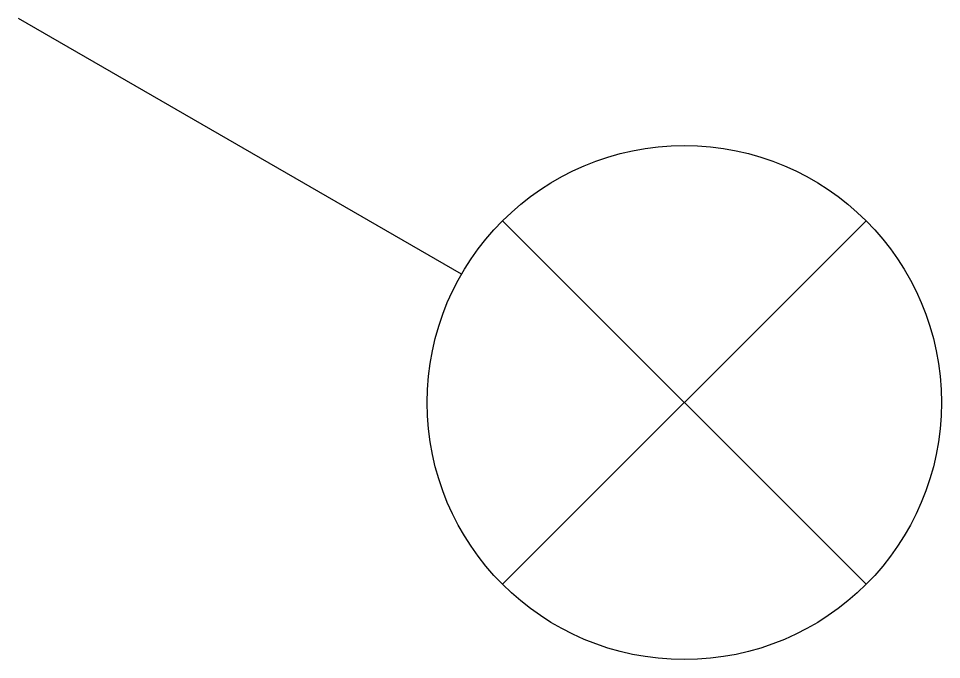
# Model space of a CAD drawing. Header units: millimetres. Extents: x 65 to 334, y -225 to -38.
import ezdxf

# ---------------------------------------------------------------- set-up
doc = ezdxf.new("R2010")
doc.units = ezdxf.units.MM

msp = doc.modelspace()

# ---------------------------------------------------------------- linework, layer by layer
at = {"transparency": 33554687}
for p, q in [((194.16, -112.1), (64.95, -37.5)), ((206.08, -202.63), (312.15, -96.57)), ((312.15, -202.63), (206.08, -96.57))]:
    msp.add_line(p, q, dxfattribs=at)
at = {"linetype": 'Continuous', "transparency": 33554687}
msp.add_circle((259.11, -149.6), 75, dxfattribs=at)

doc.saveas('drawing.dxf')
